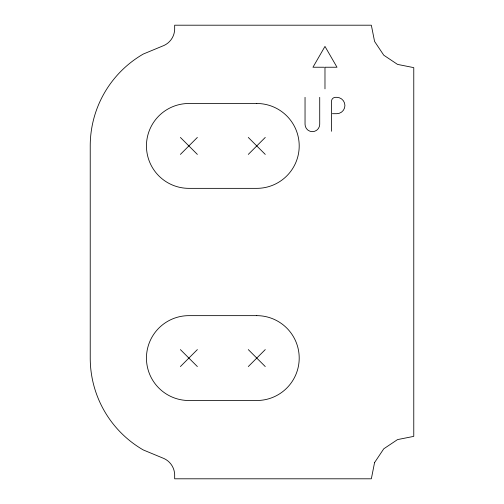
<?xml version="1.0" encoding="UTF-8"?>
<svg xmlns="http://www.w3.org/2000/svg" width="504" height="504" viewBox="0 0 504 504"><rect width="100%" height="100%" fill="white"/><g stroke="black" fill="none" stroke-linecap="round" stroke-linejoin="round"><path stroke-width="0.76" d="M180.394 154.407L197.366 137.435M248.289 154.407L265.262 137.435M180.394 366.566L197.366 349.593M248.289 366.566L265.262 349.593M324.129 67.234L312.959 67.234L324.979 46.418L336.993 67.234L324.979 67.234L324.979 88.849M332.356 113.696L336.735 113.696A8.177 8.177 0 0 0 344.912 105.512A8.177 8.177 0 0 0 336.735 97.335L335.488 97.335A3.975 3.975 0 0 0 331.506 101.31L331.506 131.279M248.289 137.435L265.262 154.407M180.394 137.435L197.366 154.407M248.289 349.593L265.262 366.566M180.394 349.593L197.366 366.566M319.719 97.335L319.719 124.312A7.34 7.34 0 0 1 312.379 131.651A7.34 7.34 0 0 1 305.04 124.312L305.04 97.335M374.573 462.565L371.341 478.8L174.667 478.8L174.667 474.434A18.402 18.402 0 0 0 164.058 458.558L143.268 449.946A106.079 106.079 0 0 1 90.229 358.079L90.229 145.921A106.079 106.079 0 0 1 143.268 54.054L164.058 45.442A18.402 18.402 0 0 0 174.667 29.566L174.667 25.2L371.341 25.2L374.573 41.435L383.771 55.207L397.536 64.405L413.771 67.63L413.771 436.37L397.536 439.595L383.771 448.793L374.573 462.565M256.775 103.49L188.88 103.49A42.43 42.43 0 0 0 146.45 145.921A42.43 42.43 0 0 0 188.88 188.351L256.775 188.351A42.43 42.43 0 0 0 299.206 145.921A42.43 42.43 0 0 0 256.775 103.49M256.775 315.649L188.88 315.649A42.43 42.43 0 0 0 146.45 358.079A42.43 42.43 0 0 0 188.88 400.51L256.775 400.51A42.43 42.43 0 0 0 299.206 358.079A42.43 42.43 0 0 0 256.775 315.649"/></g></svg>
